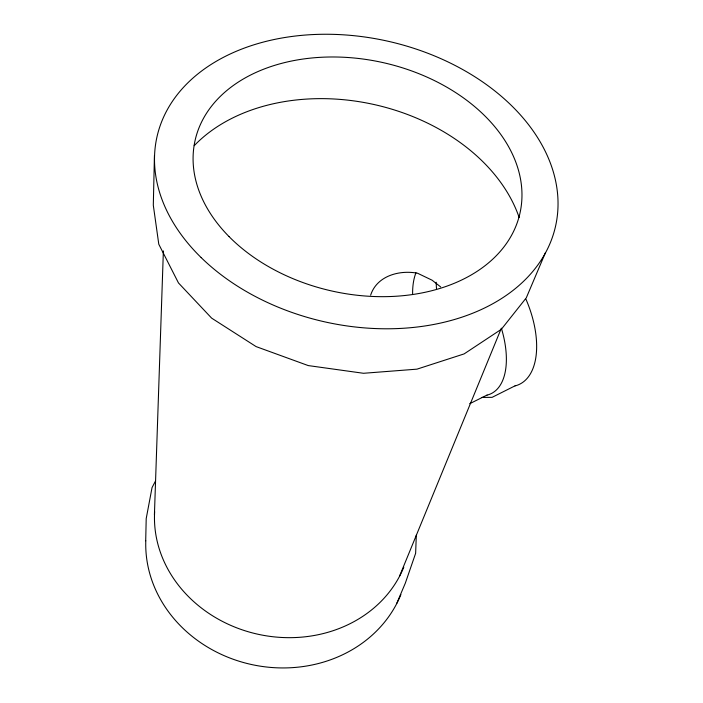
<?xml version="1.0" encoding="UTF-8"?>
<svg xmlns="http://www.w3.org/2000/svg" width="703" height="703" viewBox="0 0 703 703"><rect width="100%" height="100%" fill="white"/><g stroke="black" fill="none" stroke-linecap="round" stroke-linejoin="round"><path stroke-width="1.05" d="M145.706 540.783L146.206 518.594L152.041 487.627L155.53 480.94M154.44 155.521L153.307 205.232L158.79 244.24L178.483 282.957L211.647 318.143L256.094 346.597L308.239 365.578L363.504 373.284L416.976 369.154L464.112 353.908L501.327 329.303L526.301 297.826L545.502 252.544M154.414 514.886L163.377 250.927M416.308 535.088L415.64 553.287L405.323 583.156L396.764 603.35M399.629 575.942L501.239 328.494M370.648 295.155C376.843 275.857 399.348 269.75 417.556 273.23L432.108 280.207L440.684 286.938M515 385.868L492.1 397.344L481.845 397.423M469.701 403.715L487.065 395.051M412.608 293.713A74.518 38.489 65.2 0 1 415.956 272.755M501.362 328.169A74.518 38.489 65.2 0 1 487.082 395.104M400.912 594.562A131.988 117.717 11.4 0 1 252.649 664.766A131.988 117.717 11.4 0 1 145.793 540.783M403.794 567.189A128.948 113.332 11.6 0 1 257.623 634.168A128.948 113.332 11.6 0 1 154.651 511.687M194.213 145.67A182.209 133.324 12.5 0 1 373.706 104.448A182.209 133.324 12.5 0 1 519.148 217.482M436.501 288.546A77.945 42.013 65.2 0 1 436.194 282.219M525.976 299.267A77.945 42.013 65.2 0 1 515.018 385.912M201.181 257.606A204.239 143.834 12.6 0 0 545.633 252.605A204.239 143.834 12.6 0 0 322.097 34.28A204.239 143.834 12.6 0 0 201.181 257.606M229.002 236.551A166.462 117.032 12.6 0 0 510.659 236.902A166.462 117.032 12.6 0 0 332.985 56.978A166.462 117.032 12.6 0 0 229.002 236.551"/></g></svg>
